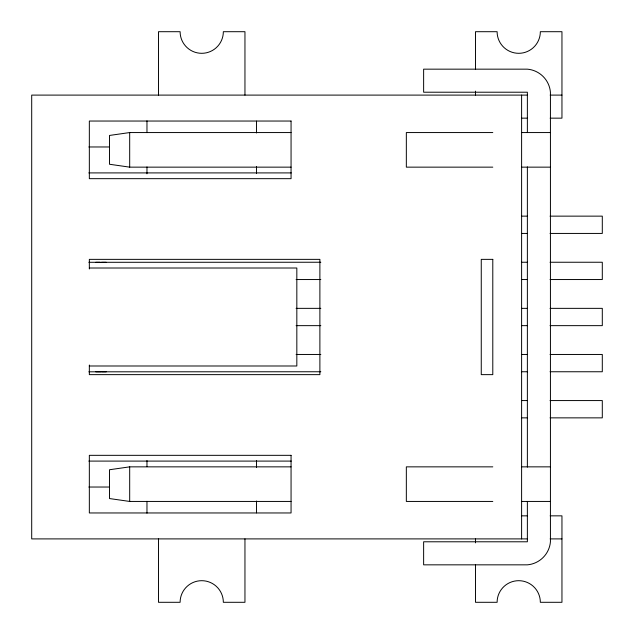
<?xml version="1.0" encoding="UTF-8"?>
<svg xmlns="http://www.w3.org/2000/svg" width="634" height="634" viewBox="0 0 634 634"><rect width="100%" height="100%" fill="white"/><g stroke="black" fill="none" stroke-linecap="round" stroke-linejoin="round"><path stroke-width="0.95" d="M291.061 132.561L129.685 132.561L109.508 135.446L109.508 164.261L129.685 167.146L291.061 167.146M291.061 466.854L129.685 466.854L109.508 469.739L109.508 498.554L129.685 501.439L291.061 501.439M106.195 262.302L101.583 262.31M106.25 371.809L101.622 371.817M527.512 95.1L31.7 95.1L31.7 538.9L527.512 538.9M550.146 95.1L561.954 95.1M521.608 118.154L527.512 118.154M550.146 118.154L561.954 118.154L561.954 31.7L540.342 31.7A21.611 21.611 0 0 1 518.731 53.311A21.611 21.611 0 0 1 497.111 31.7L475.5 31.7L475.5 69.344M492.792 132.561L406.339 132.561L406.339 167.146L492.792 167.146M521.608 132.561L550.431 132.561M88.847 146.969L109.531 146.969M521.608 167.146L550.431 167.146M88.831 172.908L291.268 172.908M521.608 216.139L527.512 216.139M550.05 216.139L602.3 216.139L602.3 233.431L550.05 233.431M521.608 233.431L527.512 233.431M88.879 262.302L320.828 262.246M521.608 262.246L527.512 262.246M550.05 262.246L602.3 262.246L602.3 279.539L550.05 279.539M89.339 268.008L296.831 268.008L296.831 365.992L89.339 365.992M296.094 279.539L320.828 279.539M521.608 279.539L527.512 279.539M296.094 308.354L320.828 308.354M521.608 308.354L527.512 308.354M550.05 308.354L602.3 308.354L602.3 325.646L550.05 325.646M296.094 325.646L320.828 325.646M521.608 325.646L527.512 325.646M296.094 354.461L320.828 354.461M521.608 354.461L527.512 354.461M550.05 354.461L602.3 354.461L602.3 371.754L550.05 371.754M88.863 371.809L320.828 371.754M521.608 371.754L527.512 371.754M100.846 371.817L95.789 371.809M521.608 400.569L527.512 400.569M550.05 400.569L602.3 400.569L602.3 417.861L550.05 417.861M521.608 417.861L527.512 417.861M88.831 461.092L291.268 461.092M492.792 466.854L406.339 466.854L406.339 501.439L492.792 501.439M521.608 466.854L550.431 466.854M88.847 487.031L109.531 487.031M521.608 501.439L550.431 501.439M521.608 515.846L527.512 515.846M550.146 515.846L561.954 515.846L561.954 602.3L540.342 602.3A21.611 21.611 0 0 0 518.731 580.689A21.611 21.611 0 0 0 497.111 602.3L475.5 602.3L475.5 564.656M550.146 538.9L561.954 538.9M100.037 262.31L95.805 262.302M527.369 132.561L527.369 92.215L423.631 92.215L423.631 69.161L527.369 69.161A25.312 25.312 0 0 1 550.431 92.215L550.431 541.785A25.312 25.312 0 0 1 527.369 564.839L423.631 564.839L423.631 541.785L527.369 541.785L527.369 501.439M527.369 166.885L527.369 467.115M521.608 95.1L521.608 538.9M475.5 91.138L475.5 95.1M475.5 538.9L475.5 542.862M256.485 121.118L256.485 132.974M256.485 166.568L256.485 173.486M256.485 460.514L256.485 467.432M256.485 501.026L256.485 512.882M244.954 95.1L244.954 31.7L223.342 31.7A21.611 21.611 0 0 1 201.731 53.311A21.611 21.611 0 0 1 180.111 31.7L158.5 31.7L158.5 95.1M244.954 538.9L244.954 602.3L223.342 602.3A21.611 21.611 0 0 0 201.731 580.689A21.611 21.611 0 0 0 180.111 602.3L158.5 602.3L158.5 538.9M146.969 120.84L146.969 132.625M146.969 166.94L146.969 173.803M146.969 460.538L146.969 466.672M146.969 501.343L146.969 513.16M129.685 132.561L129.685 167.146M129.685 466.854L129.685 501.439M89.339 268.967L89.339 259.361L319.885 259.361L319.885 374.639L89.339 374.639L89.339 365.033M291.061 121.039L89.339 121.039L89.339 178.669L291.061 178.669L291.061 121.039M492.792 259.361L481.261 259.361L481.261 374.639L492.792 374.639L492.792 259.361M291.061 455.331L89.339 455.331L89.339 512.961L291.061 512.961L291.061 455.331"/></g></svg>
